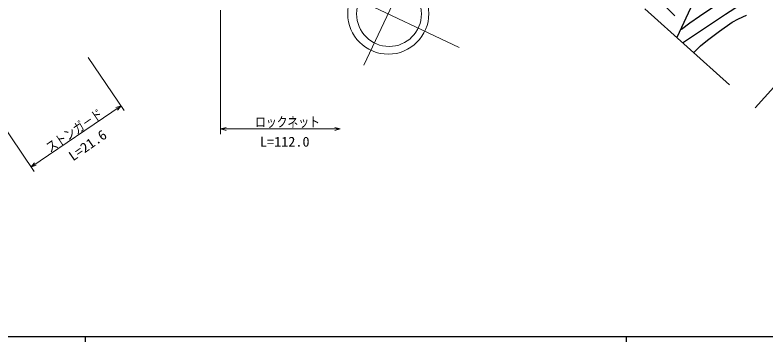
# Model space of a CAD drawing. Units: millimetres, scale not verified. Extents: x 40000 to 680000, y 20000 to 380000.
# Drawn here: x 155014 to 293812, y 204000 to 264370 of the extents above; entities that cross this region are included whole.
import ezdxf
from ezdxf.enums import TextEntityAlignment as Align

# ---------------------------------------------------------------- set-up
doc = ezdxf.new("R2010")
doc.units = ezdxf.units.MM
doc.header["$LTSCALE"] = 1000
for name, color, linetype, lineweight in [('M-BGD', 7, 'Continuous', 25), ('M-BGD-HTXT', 7, 'Continuous', 13), ('M-BMK-OTRS', 5, 'Continuous', 25), ('M-STR-HTXT', 7, 'Continuous', 13), ('M-TTL-BAND', 7, 'Continuous', 25)]:
    doc.layers.add(name, color=color, linetype=linetype, lineweight=lineweight)
doc.styles.add('ＭＳ ゴシック', font='')
doc.styles.get('ＭＳ ゴシック').set_extended_font_data('MS Gothic')

msp = doc.modelspace()

# ---------------------------------------------------------------- linework, layer by layer
at = {"layer": 'M-BGD'}
for p, q in [((274665, 266516), (276945, 264217)), ((280280, 266588), (277313, 260209))]:
    msp.add_line(p, q, dxfattribs=at)
for points in [[(278204, 261772), (279722, 262933), (281536, 264177), (285076, 266533), (288637, 268771), (290432, 269765), (292432, 270741), (295437, 272155)], [(278396, 259237), (286302, 264512), (289124, 266342), (291885, 268284), (293045, 269491)], [(280432, 257409), (281728, 258660), (282995, 259746), (285244, 261417), (287582, 263025), (288752, 263662), (290211, 264324), (290218, 264327)]]:
    msp.add_lwpolyline(points, dxfattribs=at)
at = {"layer": 'M-BGD-HTXT'}
for p, q in [((219491, 255114), (228474, 274096)), ((237089, 258402), (207234, 272530))]:
    msp.add_line(p, q, dxfattribs=at)
for centre, radius in [((224001, 264643), 7500), ((224140, 264567), 6000)]:
    msp.add_circle(centre, radius, dxfattribs=at)
at = {"layer": 'M-BMK-OTRS'}
msp.add_line((271402, 265519), (287050, 251465), dxfattribs=at)
at = {"layer": 'M-STR-HTXT'}
for p, q in [((193018, 265285), (193018, 242348)), ((305978, 263018), (291784, 247213)), ((175187, 246769), (168547, 256552)), ((157966, 236290), (174625, 247596)), ((173640, 247266), (174625, 247596)), ((174625, 247596), (173955, 246803)), ((151888, 245245), (158528, 235462)), ((193018, 243348), (194018, 243628)), ((194018, 243068), (193018, 243348)), ((193018, 243348), (215125, 243348)), ((214125, 243628), (215125, 243348)), ((215125, 243348), (214125, 243068)), ((157966, 236290), (158637, 237083)), ((158951, 236620), (157966, 236290))]:
    msp.add_line(p, q, dxfattribs=at)
at = {"layer": 'M-TTL-BAND'}
for p, q in [((40000, 205000), (579000, 205000)), ((168000, 205000), (168000, 204000)), ((268000, 205000), (268000, 204000))]:
    msp.add_line(p, q, dxfattribs=at)

# ---------------------------------------------------------------- texts
at = {"layer": 'M-STR-HTXT', "style": 'ＭＳ ゴシック'}
for s, rotation, width, p in [('ストンガ－ド', 34.2, 0.8, (161810, 238464)), ('L=21.6', 34.9, 1.05, (166044, 236874))]:
    msp.add_text(s, height=1833, rotation=rotation, dxfattribs=dict(at, width=width)).set_placement(p, align=Align.BOTTOM_LEFT)
for s, width, p in [('ロックネット', 0.8, (199375, 243154)), ('L=112.0', 1.05, (200287, 239509))]:
    msp.add_text(s, height=1833, dxfattribs=dict(at, width=width)).set_placement(p, align=Align.BOTTOM_LEFT)

doc.saveas('drawing.dxf')
